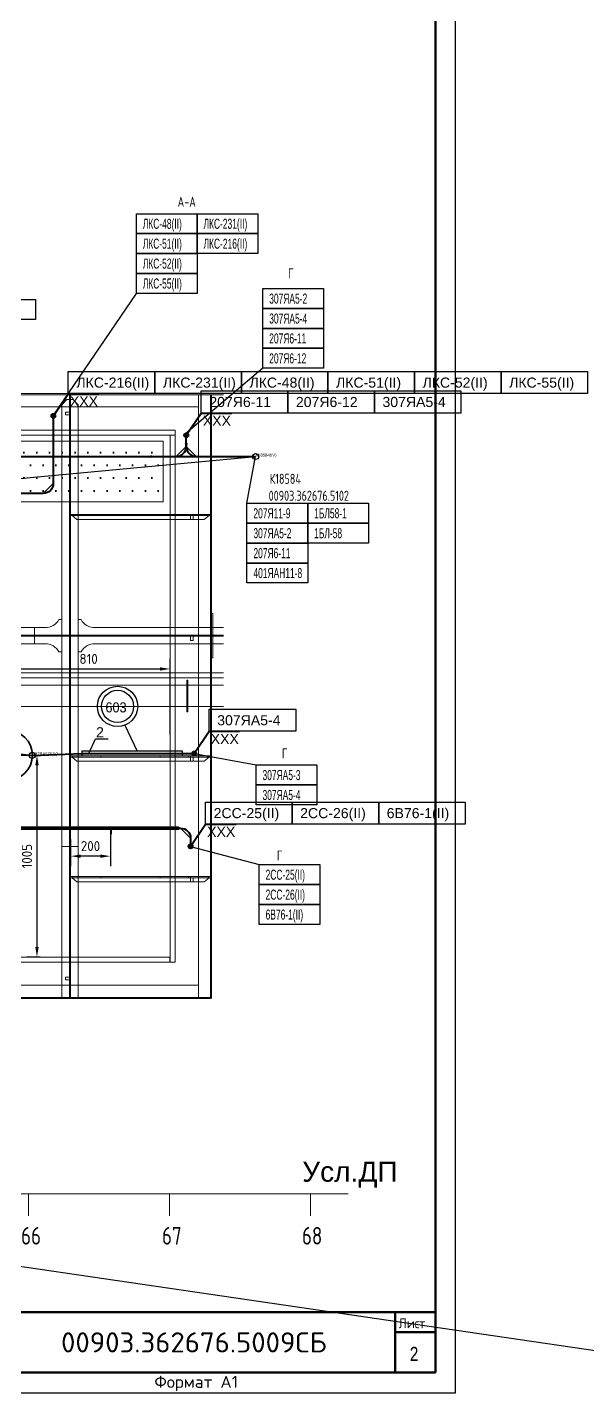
# Model space of a CAD drawing. Header units: millimetres. Extents: x -35117 to 70520, y -28859 to 27816.
# Drawn here: x 1509 to 4293, y -16166 to -9381 of the extents above; entities that cross this region are included whole.
import ezdxf
from ezdxf.enums import TextEntityAlignment as Align

# ---------------------------------------------------------------- set-up
doc = ezdxf.new("R2010")
doc.units = ezdxf.units.MM
for name, color, linetype in [('-1', 7, 'Continuous'), ('-1109', 7, 'Continuous'), ('-1114', 7, 'Continuous'), ('-1513', 7, 'Continuous'), ('CABLE', 6, 'Continuous'), ('DIMENSION', 1, 'Continuous'), ('EQUIPMENT', 7, 'Continuous'), ('FORM', 7, 'Continuous'), ('Kabeli', 7, 'Continuous'), ('KabeliError', 7, 'Continuous'), ('Выноски', 7, 'Continuous'), ('ВыноскиНаПолеЧертежа', 7, 'Continuous'), ('елый', 255, 'Continuous'), ('Насыщение', 7, 'Continuous'), ('ТРАССЫскрытые', 7, 'Continuous'), ('ЭСН', 255, 'Continuous')]:
    doc.layers.add(name, color=color, linetype=linetype)
for name, color, linetype, lineweight in [('FORM1', 4, 'Continuous', 50), ('Hull', 1, 'Continuous', 40), ('Other', 3, 'Continuous', 60), ('TEXT', 3, 'Continuous', 25), ('ТРАССЫ', 7, 'Continuous', 40)]:
    doc.layers.add(name, color=color, linetype=linetype, lineweight=lineweight)
doc.styles.add('MONOTXT', font='monotxt', dxfattribs={"width": 0.8})
doc.styles.add('SIMPLEX', font='simplex.shx', dxfattribs={"width": 0.9, "height": 50})
doc.styles.add('SIMPLEX_SHX0', font='simplex.shx', dxfattribs={"width": 0.85})
doc.styles.get("Standard").update_dxf_attribs({"font": 'arial.ttf'})
doc.styles.add('Standard1', font='simplex.shx', dxfattribs={"height": 2.5})
doc.dimstyles.new('М_20 -1', dxfattribs={"dimscale": 0, "dimtxt": 50, "dimasz": 50, "dimexe": 50, "dimexo": 0, "dimgap": 25, "dimtad": 1, "dimdec": 0, "dimrnd": 5, "dimdsep": 46, "dimtxsty": 'SIMPLEX', "dimcen": 50, "dimclrd": 1, "dimclre": 1, "dimclrt": 3, "dimadec": 0, "dimazin": 0, "dimtfac": 1, "dimtdec": 0, "dimtmove": 0, "dimatfit": 3, "dimfxl": 1, "dimtolj": 1, "dimtzin": 0, "dimarcsym": 0})

# ---------------------------------------------------------------- blocks, each defined once
blk = doc.blocks.new('*D100')
at = {"layer": 'Defpoints', "color": 0, "linetype": 'Continuous'}
for p in [(1724.1, -13415.6), (1921.8, -13390.5), (1724.1, -13499.7)]:
    blk.add_point(p, dxfattribs=at)
at = {"layer": 'DIMENSION', "color": 1, "linetype": 'Continuous', "lineweight": -2}
for p, q in [((1724.1, -13415.6), (1724.1, -13549.7)), ((1921.8, -13390.5), (1921.8, -13549.7)), ((1871.8, -13499.7), (1774.1, -13499.7))]:
    blk.add_line(p, q, dxfattribs=at)
at = {"layer": 'DIMENSION', "color": 1, "linetype": 'Continuous'}
for points in [[(1774.1, -13491.3), (1774.1, -13508), (1724.1, -13499.7)], [(1871.8, -13491.3), (1871.8, -13508), (1921.8, -13499.7)]]:
    blk.add_solid(points, dxfattribs=at)
at = {"layer": 'DIMENSION', "color": 3, "linetype": 'Continuous', "insert": (1822.9, -13449.7), "char_height": 50, "attachment_point": 5, "style": 'SIMPLEX'}
blk.add_mtext('\\A1;200', dxfattribs=at)
blk = doc.blocks.new('*U69')
at = {"layer": 'ЭСН', "lineweight": 30}
blk.add_lwpolyline([(500, -25), (500, 0), (0, 0), (0, -25)], dxfattribs=at)
blk = doc.blocks.new('*D137')
at = {"layer": 'Defpoints', "color": 0, "linetype": 'Continuous'}
for p in [(1409.1, -12998.2), (1557, -14001.2), (1573.5, -14001.2)]:
    blk.add_point(p, dxfattribs=at)
at = {"layer": 'DIMENSION', "color": 1, "linetype": 'Continuous', "lineweight": -2}
for p, q in [((1409.1, -12998.2), (1607, -12998.2)), ((1557, -13048.2), (1557, -13951.2)), ((1573.5, -14001.2), (1507, -14001.2))]:
    blk.add_line(p, q, dxfattribs=at)
at = {"layer": 'DIMENSION', "color": 1, "linetype": 'Continuous'}
for points in [[(1548.7, -13048.2), (1565.3, -13048.2), (1557, -12998.2)], [(1548.7, -13951.2), (1565.3, -13951.2), (1557, -14001.2)]]:
    blk.add_solid(points, dxfattribs=at)
at = {"layer": 'DIMENSION', "color": 3, "linetype": 'Continuous', "insert": (1507, -13499.7), "char_height": 50, "attachment_point": 5, "rotation": 90, "style": 'SIMPLEX'}
blk.add_mtext('\\A1;1005', dxfattribs=at)
blk = doc.blocks.new('*D138')
at = {"layer": 'Defpoints', "color": 0, "linetype": 'Continuous'}
for p in [(2218, -12569.3), (2218, -12895.6), (1409.1, -12998.2)]:
    blk.add_point(p, dxfattribs=at)
at = {"layer": 'DIMENSION', "color": 1, "linetype": 'Continuous', "lineweight": -2}
for p, q in [((1409.1, -12998.2), (1409.1, -12519.3)), ((2218, -12895.6), (2218, -12519.3)), ((1459.1, -12569.3), (2168, -12569.3))]:
    blk.add_line(p, q, dxfattribs=at)
at = {"layer": 'DIMENSION', "color": 1, "linetype": 'Continuous'}
for points in [[(1459.1, -12561), (1459.1, -12577.7), (1409.1, -12569.3)], [(2168, -12561), (2168, -12577.7), (2218, -12569.3)]]:
    blk.add_solid(points, dxfattribs=at)
at = {"layer": 'DIMENSION', "color": 3, "linetype": 'Continuous', "insert": (1813.5, -12519.3), "char_height": 50, "attachment_point": 5, "style": 'SIMPLEX'}
blk.add_mtext('\\A1;810', dxfattribs=at)
blk = doc.blocks.new('*U373')
for p, q in [((0, 0), (74.4, 110.2)), ((74.4, 110.2), (225.6, 110.2))]:
    blk.add_line(p, q)
blk.add_circle((0, 0), 10)
blk.add_circle((0, 0), 10)
for tag, p in [('НАЗВАНИЕ_ПЕРЕХОДА', (86.2, 116.4)), ('СПРАВКА_ПЕРЕХОДА', (82, 47.2))]:
    blk.add_attdef(tag, p, '', height=50)
at = {"flags": 1}
for tag, p in [('ДЛИНА_ПЕРЕХОДА', (104.7, -170.5)), ('СУФИКС', (95, -250.5)), ('ID_перех', (95, -319.4))]:
    blk.add_attdef(tag, p, '', height=50, dxfattribs=at)
blk = doc.blocks.new('*U385')
for p, q in [((0, 0), (74.4, 110.2)), ((74.4, 110.2), (225.6, 110.2))]:
    blk.add_line(p, q)
blk.add_circle((0, 0), 10)
blk.add_circle((0, 0), 10)
for tag, p in [('НАЗВАНИЕ_ПЕРЕХОДА', (86.2, 116.4)), ('СПРАВКА_ПЕРЕХОДА', (82, 47.2))]:
    blk.add_attdef(tag, p, '', height=50)
at = {"flags": 1}
for tag, p in [('ДЛИНА_ПЕРЕХОДА', (104.7, -170.5)), ('СУФИКС', (95, -250.5)), ('ID_перех', (95, -319.4))]:
    blk.add_attdef(tag, p, '', height=50, dxfattribs=at)
blk = doc.blocks.new('*U389')
for p, q in [((0, 0), (74.4, 110.2)), ((74.4, 110.2), (225.6, 110.2))]:
    blk.add_line(p, q)
blk.add_circle((0, 0), 10)
blk.add_circle((0, 0), 10)
for tag, p in [('НАЗВАНИЕ_ПЕРЕХОДА', (86.2, 116.4)), ('СПРАВКА_ПЕРЕХОДА', (82, 47.2))]:
    blk.add_attdef(tag, p, '', height=50)
at = {"flags": 1}
for tag, p in [('ДЛИНА_ПЕРЕХОДА', (104.7, -170.5)), ('СУФИКС', (95, -250.5)), ('ID_перех', (95, -319.4))]:
    blk.add_attdef(tag, p, '', height=50, dxfattribs=at)
blk = doc.blocks.new('*U429')
for p, q in [((0, 0), (74.4, 110.2)), ((74.4, 110.2), (225.6, 110.2))]:
    blk.add_line(p, q)
blk.add_circle((0, 0), 10)
blk.add_circle((0, 0), 10)
for tag, p in [('НАЗВАНИЕ_ПЕРЕХОДА', (86.2, 116.4)), ('СПРАВКА_ПЕРЕХОДА', (82, 47.2))]:
    blk.add_attdef(tag, p, '', height=50)
at = {"flags": 1}
for tag, p in [('ДЛИНА_ПЕРЕХОДА', (104.7, -170.5)), ('СУФИКС', (95, -250.5)), ('ID_перех', (95, -319.4))]:
    blk.add_attdef(tag, p, '', height=50, dxfattribs=at)
blk = doc.blocks.new('*U442')
for p, q in [((0, 0), (32.5, 72.6)), ((32.5, 72.6), (95.6, 72.6)), ((-3.2, 3.2), (3.2, -3.2))]:
    blk.add_line(p, q)
for tag, p in [('НОМЕР_ВЫНОСКИ', (35.6, 80.9)), ('Справочная_информация', (50.6, 19.3))]:
    blk.add_attdef(tag, p, '', height=50)
at = {"flags": 1}
for tag, p in [('ID_Вын', (30.2, -70)), ('СУФИКС', (30.2, -136))]:
    blk.add_attdef(tag, p, '', height=50, dxfattribs=at)

msp = doc.modelspace()

# ---------------------------------------------------------------- hatches: boundary and pattern name
at = {"layer": 'ТРАССЫ'}
h = msp.add_hatch(dxfattribs=at)
h.set_pattern_fill('DOTS', color=6, scale=40)
h.paths.add_polyline_path([(1190.84, -11438.228), (1190.84, -11738.228), (2184.492, -11738.228), (2184.492, -11438.228)])

# ---------------------------------------------------------------- linework, layer by layer
at = {"layer": '-1', "color": 1, "lineweight": 0}
for p, q in [((-3464.463, -15178.045), (3102.933, -15178.045)), ((1515.647, -15178.045), (1515.647, -15287.42)), ((2215.647, -15178.045), (2215.647, -15287.42)), ((2915.647, -15178.045), (2915.647, -15287.42))]:
    msp.add_line(p, q, dxfattribs=at)
at = {"layer": '-1109', "color": 1, "lineweight": 0}
for p, q in [((2409.066, -11801.247), (2319.066, -11801.247)), ((2409.066, -11807.247), (2409.066, -11801.247)), ((2419.066, -11801.247), (2409.066, -11801.247)), ((2419.066, -11807.247), (2419.066, -11801.247)), ((2319.066, -11807.247), (2409.066, -11807.247)), ((2409.066, -11807.247), (2419.066, -11807.247)), ((2319.066, -13601.247), (2319.066, -13607.247)), ((2409.066, -13601.247), (2319.066, -13601.247)), ((2319.066, -13607.247), (2409.066, -13607.247)), ((2409.066, -13607.247), (2409.066, -13601.247)), ((2419.066, -13601.247), (2409.066, -13601.247)), ((2409.066, -13607.247), (2419.066, -13607.247)), ((2419.066, -13607.247), (2419.066, -13601.247)), ((2200.647, -15178.045), (2110.647, -15178.045)), ((2210.647, -15178.045), (2200.647, -15178.045))]:
    msp.add_line(p, q, dxfattribs=at)
msp.add_lwpolyline([(2319.066, -13607.247), (2319.066, -13627.247), (2332.458, -13627.247), (2332.458, -13607.247), (2319.066, -13607.247)], dxfattribs=at)
at = {"layer": '-1114', "color": 4, "lineweight": 0}
for p, q in [((1724.066, -11801.247), (1724.066, -11807.247)), ((1734.066, -11801.247), (1724.066, -11801.247)), ((1734.066, -11801.247), (1734.066, -11807.247)), ((2169.066, -11807.247), (2169.066, -11801.247)), ((2169.066, -11801.247), (2309.066, -11801.247)), ((1724.066, -11807.247), (1734.066, -11807.247)), ((2309.066, -11807.247), (2169.066, -11807.247)), ((2169.066, -13607.247), (2169.066, -13601.247)), ((2169.066, -13601.247), (2309.066, -13601.247)), ((2309.066, -13607.247), (2169.066, -13607.247)), ((2309.066, -13601.247), (2309.066, -13607.247)), ((2309.066, -13601.247), (2319.066, -13601.247)), ((2319.066, -13607.247), (2309.066, -13607.247)), ((2319.066, -13601.247), (2319.066, -13607.247)), ((1525.647, -15178.045), (1515.647, -15178.045)), ((1665.647, -15178.045), (1525.647, -15178.045)), ((1960.647, -15178.045), (2100.647, -15178.045)), ((2100.647, -15178.045), (2110.647, -15178.045))]:
    msp.add_line(p, q, dxfattribs=at)
at = {"layer": '-1513', "color": 34, "lineweight": 0}
for p, q in [((2359.02, -11207.52), (2359.02, -14201.075)), ((2359.02, -14201.075), (2359.02, -11207.52)), ((2359.02, -11207.52), (2419.021, -11207.52)), ((2359.292, -11267.718), (119.151, -11267.718)), ((2359.32, -14141.247), (-3176.02, -14141.247)), ((-3176.02, -14141.247), (2359.32, -14141.247)), ((2359.32, -14141.247), (2359.32, -14201.248)), ((2358.908, -14207.236), (2358.908, -14207.245)), ((2358.908, -14207.245), (2358.908, -14207.236))]:
    msp.add_line(p, q, dxfattribs=at)
msp.add_lwpolyline([(119.151, -11267.718), (491.694, -11267.718), (2359.292, -11267.718)], dxfattribs=at)
msp.add_lwpolyline([(859.829, -13354.496), (2259.829, -13354.496), (2259.829, -13366.496), (859.829, -13366.496)], close=True)
for points in [[(1893.829, -13362.496), (1893.829, -13358.496), (1925.829, -13358.496), (1925.829, -13390.496), (1921.829, -13390.496)], [(1893.829, -13362.496), (1921.829, -13362.496), (1921.829, -13390.496)], [(-2441.487, -14963.295), (5765.419, -16165.54)]]:
    msp.add_lwpolyline(points)
at = {"layer": 'CABLE', "color": 6, "lineweight": 0}
msp.add_lwpolyline([(1190.84, -11438.228), (1190.84, -11738.228), (2184.492, -11738.228), (2184.492, -11438.228), (1190.84, -11438.228)], dxfattribs=at)
at = {"layer": 'CABLE', "color": 2, "linetype": 'Continuous', "lineweight": 50}
for centre in [(1638.105, -11311.92), (2319.961, -13451.247)]:
    msp.add_circle(centre, 8.849, dxfattribs=at)
at = {"layer": 'CABLE', "color": 6, "linetype": 'Continuous', "lineweight": 50}
for centre in [(2298.697, -11408.249), (2337.812, -12989.708)]:
    msp.add_circle(centre, 8.849, dxfattribs=at)
at = {"layer": 'EQUIPMENT', "color": 2, "linetype": 'Continuous', "lineweight": 35}
msp.add_circle((1409.066, -12998.247), 125, dxfattribs=at)
at = {"layer": 'FORM', "color": 7}
msp.add_lwpolyline([(-13163.591, -16165.54), (3636.409, -16165.54), (3636.409, -4285.54), (-13163.591, -4285.54)], close=True, dxfattribs=at)
at = {"layer": 'FORM1'}
for p, q in [((3536.409, -4385.54), (3536.409, -16065.54)), ((-163.591, -15765.54), (3536.409, -15765.54)), ((3336.409, -16065.54), (3336.409, -15765.54)), ((3336.409, -15865.54), (3536.409, -15865.54)), ((-12763.591, -16065.54), (3536.409, -16065.54))]:
    msp.add_line(p, q, dxfattribs=at)
at = {"layer": 'Hull', "color": 86, "linetype": 'Continuous', "lineweight": 20}
for p, q in [((2424.066, -11207.247), (2419.066, -11207.247)), ((2419.066, -11207.247), (2419.066, -12334.247)), ((2424.066, -12334.247), (2424.066, -11207.247)), ((1724.066, -11307.247), (1718.066, -11307.247)), ((1718.066, -11307.247), (1718.066, -11317.247)), ((1724.066, -11317.247), (1718.066, -11317.247)), ((1718.066, -11317.247), (1718.066, -11457.247)), ((1724.066, -11317.247), (1724.066, -11307.247)), ((1724.066, -11457.247), (1724.066, -11317.247)), ((1718.066, -11457.247), (1724.066, -11457.247)), ((1874.066, -11801.247), (1734.066, -11801.247)), ((1874.066, -11807.247), (1874.066, -11801.247)), ((2309.066, -11801.247), (2309.066, -11807.247)), ((2309.066, -11801.247), (2319.066, -11801.247)), ((2319.066, -11801.247), (2319.066, -11807.247)), ((2319.066, -11801.247), (2319.066, -11807.247)), ((1734.066, -11807.247), (1874.066, -11807.247)), ((2319.066, -11807.247), (2309.066, -11807.247)), ((2419.066, -12334.247), (2424.066, -12334.247)), ((2424.066, -12334.247), (2419.066, -12334.247)), ((2419.066, -12334.247), (2419.066, -12336.53)), ((2419.066, -12336.53), (2424.066, -12336.53)), ((2419.066, -12336.53), (2419.066, -12343.034)), ((2419.066, -12343.034), (2424.066, -12343.034)), ((2419.066, -12343.034), (2419.066, -12352.767)), ((2424.066, -12336.53), (2424.066, -12334.247)), ((2424.066, -12343.034), (2424.066, -12336.53)), ((2424.066, -12352.767), (2424.066, -12343.034)), ((1718.066, -12401.247), (1054.067, -12401.247)), ((1054.067, -12407.247), (1718.066, -12407.247)), ((1718.066, -12407.247), (1718.066, -12401.247)), ((1724.066, -12401.247), (1724.066, -12407.247)), ((2484.207, -12401.247), (1724.066, -12401.247)), ((1724.066, -12407.247), (2484.207, -12407.247)), ((2169.066, -12407.247), (2169.066, -12401.247)), ((2169.066, -12401.247), (2309.066, -12401.247)), ((2309.066, -12407.247), (2169.066, -12407.247)), ((2309.066, -12401.247), (2309.066, -12407.247)), ((2309.066, -12401.247), (2319.066, -12401.247)), ((2319.066, -12407.247), (2309.066, -12407.247)), ((2319.066, -12401.247), (2319.066, -12407.247)), ((2389.066, -12401.247), (2319.066, -12401.247)), ((2319.066, -12401.247), (2319.066, -12407.247)), ((2319.066, -12407.247), (2389.066, -12407.247)), ((2389.066, -12407.247), (2389.066, -12401.247)), ((2389.066, -12401.247), (2389.066, -12407.247)), ((2391.349, -12401.247), (2389.066, -12401.247)), ((2389.066, -12407.247), (2391.349, -12407.247)), ((2391.349, -12407.247), (2391.349, -12401.247)), ((2397.854, -12401.247), (2391.349, -12401.247)), ((2391.349, -12407.247), (2397.854, -12407.247)), ((2397.854, -12407.247), (2397.854, -12401.247)), ((2407.586, -12401.247), (2397.854, -12401.247)), ((2397.854, -12407.247), (2407.586, -12407.247)), ((2407.586, -12407.247), (2407.586, -12401.247)), ((2419.066, -12401.247), (2407.586, -12401.247)), ((2407.586, -12407.247), (2419.066, -12407.247)), ((2419.066, -12352.767), (2424.066, -12352.767)), ((2419.066, -12352.767), (2419.066, -12364.247)), ((2419.066, -12364.247), (2424.066, -12364.247)), ((2419.066, -12364.247), (2419.066, -12444.247)), ((2419.066, -12407.247), (2419.066, -12401.247)), ((2424.066, -12364.247), (2424.066, -12352.767)), ((2424.066, -12444.247), (2424.066, -12364.247)), ((2419.066, -12444.247), (2424.066, -12444.247)), ((2419.066, -12444.247), (2419.066, -12455.728)), ((2424.066, -12455.728), (2419.066, -12455.728)), ((2419.066, -12455.728), (2419.066, -12465.46)), ((2424.066, -12465.46), (2419.066, -12465.46)), ((2419.066, -12465.46), (2419.066, -12471.963)), ((2424.066, -12471.963), (2419.066, -12471.963)), ((2419.066, -12471.963), (2419.066, -12474.247)), ((2424.066, -12474.247), (2419.066, -12474.247)), ((2419.066, -12474.247), (2419.066, -12668.747)), ((2419.066, -12474.247), (2424.066, -12474.247)), ((2424.066, -12455.728), (2424.066, -12444.247)), ((2424.066, -12465.46), (2424.066, -12455.728)), ((2424.066, -12471.963), (2424.066, -12465.46)), ((2424.066, -12474.247), (2424.066, -12471.963)), ((2424.066, -12668.747), (2424.066, -12474.247)), ((2419.066, -12668.747), (2424.066, -12668.747)), ((1724.066, -13001.247), (1724.066, -13007.247)), ((1734.066, -13001.247), (1724.066, -13001.247)), ((1724.066, -13007.247), (1734.066, -13007.247)), ((1734.066, -13001.247), (1734.066, -13007.247)), ((1874.066, -13001.247), (1734.066, -13001.247)), ((1734.066, -13007.247), (1874.066, -13007.247)), ((1874.066, -13007.247), (1874.066, -13001.247)), ((2169.066, -13007.247), (2169.066, -13001.247)), ((2169.066, -13001.247), (2309.066, -13001.247)), ((2309.066, -13007.247), (2169.066, -13007.247)), ((2309.066, -13001.247), (2309.066, -13007.247)), ((2309.066, -13001.247), (2319.066, -13001.247)), ((2319.066, -13007.247), (2309.066, -13007.247)), ((2319.066, -13001.247), (2319.066, -13007.247)), ((2409.066, -13001.247), (2319.066, -13001.247)), ((2319.066, -13001.247), (2319.066, -13007.247)), ((2319.066, -13007.247), (2409.066, -13007.247)), ((2409.066, -13007.247), (2409.066, -13001.247)), ((2419.066, -13001.247), (2409.066, -13001.247)), ((2409.066, -13007.247), (2419.066, -13007.247)), ((2419.066, -13007.247), (2419.066, -13001.247)), ((1724.066, -13601.247), (1724.066, -13607.247)), ((1734.066, -13601.247), (1724.066, -13601.247)), ((1724.066, -13607.247), (1734.066, -13607.247)), ((1734.066, -13601.247), (1734.066, -13607.247)), ((1874.066, -13601.247), (1734.066, -13601.247)), ((1734.066, -13607.247), (1874.066, -13607.247)), ((1874.066, -13607.247), (1874.066, -13601.247)), ((1718.066, -13951.247), (1724.066, -13951.247)), ((1718.066, -14091.247), (1718.066, -13951.247)), ((1724.066, -13951.247), (1724.066, -14091.247)), ((1724.066, -14091.247), (1718.066, -14091.247)), ((1718.066, -14101.247), (1718.066, -14091.247)), ((1724.066, -14101.247), (1718.066, -14101.247)), ((1718.066, -14101.247), (1718.066, -14171.247)), ((1724.066, -14101.247), (1718.066, -14101.247)), ((1724.066, -14091.247), (1724.066, -14101.247)), ((1724.066, -14171.247), (1724.066, -14101.247)), ((1718.066, -14171.247), (1724.066, -14171.247)), ((1724.066, -14171.247), (1718.066, -14171.247)), ((1718.066, -14171.247), (1718.066, -14173.531)), ((1718.066, -14173.531), (1724.066, -14173.531)), ((1718.066, -14173.531), (1718.066, -14180.033)), ((1724.066, -14173.531), (1724.066, -14171.247)), ((1724.066, -14180.033), (1724.066, -14173.531)), ((-3180.934, -14207.247), (2419.066, -14207.247)), ((1651.066, -14201.247), (1054.067, -14201.247)), ((1054.067, -14207.247), (1651.066, -14207.247)), ((1651.066, -14207.247), (1651.066, -14201.247)), ((1651.066, -14201.247), (1651.066, -14207.247)), ((1653.349, -14201.247), (1651.066, -14201.247)), ((1653.349, -14207.247), (1653.349, -14201.247)), ((1659.853, -14201.247), (1653.349, -14201.247)), ((1659.853, -14207.247), (1659.853, -14201.247)), ((1669.586, -14201.247), (1659.853, -14201.247)), ((1669.586, -14207.247), (1669.586, -14201.247)), ((1681.066, -14201.247), (1669.586, -14201.247)), ((1681.066, -14201.247), (1681.066, -14207.247)), ((1761.067, -14201.247), (1681.066, -14201.247)), ((1718.066, -14180.033), (1724.066, -14180.033)), ((1718.066, -14180.033), (1718.066, -14189.766)), ((1718.066, -14189.766), (1724.066, -14189.766)), ((1718.066, -14189.766), (1718.066, -14201.247)), ((1718.066, -14201.247), (1724.066, -14201.247)), ((1724.066, -14189.766), (1724.066, -14180.033)), ((1724.066, -14201.247), (1724.066, -14189.766)), ((1761.067, -14201.247), (1761.067, -14207.247)), ((1772.547, -14201.247), (1761.067, -14201.247)), ((1772.547, -14201.247), (1772.547, -14207.247)), ((1782.279, -14201.247), (1772.547, -14201.247)), ((1782.279, -14201.247), (1782.279, -14207.247)), ((1788.783, -14201.247), (1782.279, -14201.247)), ((1788.783, -14201.247), (1788.783, -14207.247)), ((1791.066, -14201.247), (1788.783, -14201.247)), ((1791.066, -14201.247), (1791.066, -14207.247)), ((2419.066, -14201.247), (1791.066, -14201.247)), ((1791.066, -14207.247), (1791.066, -14201.247)), ((2358.908, -14207.236), (2418.908, -14207.236)), ((2419.066, -14207.247), (2419.066, -14201.247))]:
    msp.add_line(p, q, dxfattribs=at)
for points in [[(318.066, -11267.733), (288.426, -11267.732), (2359.246, -11267.748), (2359.121, -14141.216), (-3116.269, -14141.265), (-3116.269, -10157.28), (318.066, -10157.33), (318.066, -10507.331), (-475.325, -10507.348), (-475.325, -10851.537), (318.066, -10851.475), (318.066, -11267.733)], [(119.151, -11207.717), (2359.292, -11207.717), (2359.292, -11267.718)], [(2484.277, -11201.247), (1362.066, -11201.247), (1362.066, -11207.247), (2484.277, -11207.247)], [(1681.066, -11256.247), (1706.066, -11231.247), (1736.067, -11231.247), (1761.067, -11256.247), (1761.067, -13451.247), (1681.066, -13451.247), (1681.066, -11256.247)], [(1718.066, -11206.247), (1718.066, -13301.247), (1724.066, -13301.247), (1724.066, -11206.247), (1718.066, -11206.247)], [(1724.066, -11207.247), (1724.066, -11307.247), (1718.066, -11307.247), (1718.066, -11207.247), (1724.066, -11207.247)], [(2419.021, -11207.52), (2419.021, -14201.075), (2359.02, -14201.075)], [(2424.207, -14207.245), (2424.207, -11207.495), (2484.207, -11207.495)], [(1718.066, -11307.247), (1698.066, -11307.247), (1698.066, -11293.855), (1718.066, -11293.855), (1718.066, -11307.247)], [(1724.066, -11801.247), (2419.066, -11801.247), (2419.066, -11807.247), (1724.066, -11807.247), (1724.066, -11801.247)], [(2411.916, -11807.247), (1731.217, -11807.247), (1755.052, -11827.247), (2388.081, -11827.247), (2411.916, -11807.247)], [(2319.066, -11807.247), (2319.066, -11827.247), (2332.458, -11827.247), (2332.458, -11807.247), (2319.066, -11807.247)], [(2424.066, -12400.247), (2424.066, -12294.247), (2430.066, -12294.247), (2430.066, -12400.247), (2424.066, -12400.247)], [(2424.066, -12294.247), (2424.066, -12514.247), (2430.066, -12514.247), (2430.066, -12294.247), (2424.066, -12294.247)], [(-195.934, -12364.247), (-195.934, -12444.247), (1544.066, -12444.247), (1544.066, -12364.247), (-195.934, -12364.247)], [(2484.207, -12364.247), (1845.348, -12364.247)], [(2319.066, -12407.247), (2319.066, -12427.247), (2332.458, -12427.247), (2332.458, -12407.247), (2319.066, -12407.247)], [(2424.066, -12514.247), (2424.066, -12408.247), (2430.066, -12408.247), (2430.066, -12514.247), (2424.066, -12514.247)], [(2419.066, -13701.247), (2419.066, -12668.747), (2424.066, -12668.747), (2424.066, -13701.247), (2419.066, -13701.247)], [(1724.066, -13001.247), (2419.066, -13001.247), (2419.066, -13007.247), (1724.066, -13007.247), (1724.066, -13001.247)], [(2411.916, -13007.247), (1731.217, -13007.247), (1755.052, -13027.247), (2388.081, -13027.247), (2411.916, -13007.247)], [(2319.066, -13007.247), (2319.066, -13027.247), (2332.458, -13027.247), (2332.458, -13007.247), (2319.066, -13007.247)], [(1718.066, -13301.247), (1718.066, -14207.245)], [(1724.066, -14207.245), (1724.066, -13301.247), (1718.066, -13301.247)], [(1681.066, -13451.247), (1761.067, -13451.247), (1761.067, -14207.245)], [(1681.066, -14207.245), (1681.066, -13451.247)], [(1724.066, -13601.247), (2419.066, -13601.247), (2419.066, -13607.247), (1724.066, -13607.247), (1724.066, -13601.247)], [(2411.916, -13607.247), (1731.217, -13607.247), (1755.052, -13627.247), (2388.081, -13627.247), (2411.916, -13607.247)], [(2419.066, -14207.245), (2419.066, -13701.247), (2424.066, -13701.247), (2424.066, -14207.245)], [(1718.066, -14101.247), (1698.066, -14101.247), (1698.066, -14114.639), (1718.066, -14114.639), (1718.066, -14101.247)], [(2359.32, -14201.248), (-3176.02, -14201.247), (-3176.02, -14141.247)], [(2418.908, -14207.236), (2418.908, -14207.245)]]:
    msp.add_lwpolyline(points, dxfattribs=at)
for points in [[(1544.066, -12364.247), (1544.066, -12444.247), (1596.784, -12444.247, -0.13165335), (1636.784, -12454.965, -0.13165092), (1666.066, -12484.247), (1681.066, -12484.247), (1681.066, -12324.247), (1666.066, -12324.247, -0.13165264), (1636.784, -12353.529, -0.13165335), (1596.784, -12364.247), (1544.066, -12364.247)], [(1845.348, -12364.247, -0.13165335), (1805.349, -12353.529, -0.13165264), (1776.066, -12324.247), (1761.067, -12324.247), (1761.067, -12484.247), (1776.066, -12484.247, -0.13165092), (1805.349, -12454.965, -0.13165335), (1845.348, -12444.247), (2484.207, -12444.247)]]:
    msp.add_lwpolyline(points, format="xyb", dxfattribs=at)
at = {"layer": 'Kabeli', "color": 5}
for points in [[(-1284.697, -10208.955), (-1285.032, -10209.145), (-1285.032, -11647.325), (-1235.032, -11697.325), (503.318, -11697.325), (503.318, -11697.325), (755.511, -11697.325), (1588.105, -11697.325), (1638.105, -11647.325), (1638.105, -11311.92), (1638.439, -11311.73)], [(-1284.697, -10208.955), (-1285.032, -10209.145), (-1285.032, -11647.325), (-1235.032, -11697.325), (503.318, -11697.325), (503.318, -11697.325), (755.511, -11697.325), (1588.105, -11697.325), (1638.105, -11647.325), (1638.105, -11311.92), (1638.439, -11311.73)], [(1638.439, -11311.73), (1638.105, -11311.92), (1638.105, -11647.325), (1588.105, -11697.325), (755.511, -11697.325), (503.318, -11697.325), (503.318, -11697.325), (-1235.032, -11697.325), (-1235.032, -11697.325), (-1335.032, -11697.325), (-1515.958, -11697.325), (-1515.958, -11697.325), (-1803.55, -11697.325), (-2003.55, -11897.325), (-2003.55, -12158.301), (-2003.55, -13290.999), (-1953.55, -13340.999), (-1578.263, -13340.999), (-1528.263, -13390.999), (-1528.263, -14001.247), (-1528.263, -14239.448), (-1528.263, -14239.448)], [(1638.439, -11311.73), (1638.105, -11311.92), (1638.105, -11647.325), (1588.105, -11697.325), (755.511, -11697.325), (503.318, -11697.325), (503.318, -11697.325), (-1235.032, -11697.325), (-1235.032, -11697.325), (-1335.032, -11697.325), (-1515.958, -11697.325), (-1515.958, -11697.325), (-1803.55, -11697.325), (-2003.55, -11897.325), (-2003.55, -12158.301), (-2003.55, -13290.999), (-1953.55, -13340.999), (-1578.263, -13340.999), (-1528.263, -13390.999), (-1528.263, -14001.247), (-1528.263, -14239.448), (-1528.263, -14239.448)], [(755.511, -11697.325), (1588.105, -11697.325), (1638.105, -11647.325), (1638.105, -11311.92), (1638.439, -11311.73)], [(755.511, -11697.325), (1588.105, -11697.325), (1638.105, -11647.325), (1638.105, -11311.92), (1638.439, -11311.73)], [(-1431.753, -12172.225), (-1431.753, -12172.225), (-1335.032, -12172.225), (-1285.032, -12122.225), (-1285.032, -12095.143), (-1285.032, -12095.143), (-1285.032, -11747.325), (-1335.032, -11697.325), (-1335.032, -11697.325), (-1335.032, -11697.325), (-1235.032, -11697.325), (-1235.032, -11697.325), (503.318, -11697.325), (503.318, -11697.325), (755.511, -11697.325), (755.511, -11697.325), (755.511, -11697.325), (805.511, -11747.325), (805.511, -13310.496), (855.511, -13360.496), (2269.961, -13360.496), (2319.961, -13410.496), (2319.961, -13451.247), (2320.295, -13451.057)], [(2320.295, -13451.057), (2319.961, -13451.247), (2319.961, -13410.496), (2269.961, -13360.496), (855.511, -13360.496)], [(855.511, -13360.496), (2269.961, -13360.496), (2319.961, -13410.496), (2319.961, -13451.247), (2320.295, -13451.057)]]:
    msp.add_lwpolyline(points, dxfattribs=at)
at = {"layer": 'Kabeli', "color": 231}
for points in [[(2299.032, -11408.058), (2298.697, -11408.249), (2298.697, -11450.822), (2298.697, -11463.935), (2248.697, -11513.935), (2124.425, -11513.935), (1380.782, -11513.935), (396, -11513.935), (167.901, -11513.935), (167.901, -11513.935), (45.947, -11513.935), (-54.053, -11513.935), (-149.354, -11513.935), (-249.354, -11513.935), (-329.152, -11513.935), (-329.152, -11513.935), (-329.152, -11513.935), (-379.152, -11463.935), (-379.152, -11086.487), (-429.152, -11036.487), (-473.551, -11036.487), (-473.551, -11036.487)], [(1380.782, -11513.935), (2124.425, -11513.935), (2248.697, -11513.935), (2298.697, -11463.935), (2298.697, -11450.822), (2298.697, -11408.249), (2299.032, -11408.058)], [(2299.032, -11408.058), (2298.697, -11408.249), (2298.697, -11450.822), (2298.697, -11450.822), (2298.697, -11463.935), (2348.697, -11513.935), (2359.02, -11513.935), (2359.02, -11513.935), (2643.004, -11513.935), (2643.004, -11513.935)], [(218.235, -14051.057), (217.901, -14051.247), (217.901, -11563.935), (217.901, -11563.935), (267.901, -11513.935), (396, -11513.935), (396, -11513.935), (1380.782, -11513.935), (2124.425, -11513.935), (2124.425, -11513.935), (2359.02, -11513.935), (2643.004, -11513.935), (2643.004, -11513.935)], [(2338.146, -12989.518), (2337.812, -12989.708), (1779.628, -12989.708), (1778.85, -12989.723), (1534.062, -12999.26), (1534.066, -12998.247)]]:
    msp.add_lwpolyline(points, dxfattribs=at)
at = {"layer": 'Kabeli', "color": 2}
for centre in [(1638.105, -11311.92), (1638.105, -11311.92), (2319.961, -13451.247), (2319.961, -13451.247)]:
    msp.add_circle(centre, 4, dxfattribs=at)
at = {"layer": 'Kabeli', "color": 6}
for centre in [(2298.697, -11408.249), (2298.697, -11408.249), (2298.697, -11450.822), (2124.425, -11513.935), (2359.02, -11513.935), (2337.812, -12989.708), (2337.812, -12989.708)]:
    msp.add_circle(centre, 4, dxfattribs=at)
at = {"layer": 'KabeliError', "color": 231}
for points in [[(-5386.639, -12261.815), (2643.004, -11513.935)], [(-5386.639, -12261.815), (1534.066, -12998.247)]]:
    msp.add_lwpolyline(points, dxfattribs=at)
at = {"layer": 'Other', "color": 5, "linetype": 'Continuous', "lineweight": 18}
for p, q in [((2242.802, -11382.903), (438.772, -11382.903)), ((2242.802, -11407.903), (2242.802, -11382.903)), ((2242.803, -11407.903), (2242.803, -11382.903)), ((438.772, -11407.903), (2242.802, -11407.903)), ((2243, -11407.841), (2218, -11407.841)), ((2218, -11407.841), (2218, -14026.203)), ((2243, -14026.203), (2243, -11407.841)), ((2217.803, -14001.237), (-2975.948, -14001.238)), ((-2975.948, -14026.238), (2217.803, -14026.237)), ((2217.803, -14026.237), (2217.803, -14001.237)), ((2217.804, -14026.237), (2217.804, -14001.237)), ((2243, -14026.203), (2218, -14026.203)), ((2218, -14026.205), (2243, -14026.205))]:
    msp.add_line(p, q, dxfattribs=at)
at = {"layer": 'Other', "color": 251, "linetype": 'Continuous', "lineweight": 20}
for p, q in [((2484.207, -12588.403), (-1648.49, -12588.403)), ((2484.207, -12613.403), (-1648.49, -12613.403)), ((1072.874, -12650.788), (2302.053, -12650.788)), ((2302.052, -12625.788), (2302.052, -12781.788)), ((2307.052, -12625.788), (2302.052, -12625.788)), ((2302.052, -12650.788), (2302.052, -12756.788)), ((2484.207, -12650.788), (2302.052, -12650.788)), ((2302.053, -12756.788), (2302.053, -12650.788)), ((2307.052, -12781.788), (2307.052, -12625.788)), ((1072.874, -12756.788), (2302.053, -12756.788)), ((2484.207, -12756.788), (2302.052, -12756.788)), ((2307.052, -12781.788), (2302.052, -12781.788))]:
    msp.add_line(p, q, dxfattribs=at)
at = {"layer": 'Выноски', "color": 1}
for points in [[(2050.764, -10406.26), (2050.764, -10307.26), (2352.401, -10307.26), (2352.401, -10406.26), (2050.764, -10406.26)], [(2352.401, -10406.26), (2352.401, -10307.26), (2654.039, -10307.26), (2654.039, -10406.26), (2352.401, -10406.26)], [(2050.764, -10505.26), (2050.764, -10406.26), (2352.401, -10406.26), (2352.401, -10505.26), (2050.764, -10505.26)], [(2352.401, -10505.26), (2352.401, -10406.26), (2654.039, -10406.26), (2654.039, -10505.26), (2352.401, -10505.26)], [(2050.764, -10604.26), (2050.764, -10505.26), (2352.401, -10505.26), (2352.401, -10604.26), (2050.764, -10604.26)], [(2050.764, -10703.26), (2050.764, -10604.26), (2352.401, -10604.26), (2352.401, -10703.26), (2050.764, -10703.26)], [(1638.105, -11311.92), (2050.764, -10703.26)], [(2678.892, -10778.224), (2678.892, -10679.224), (2980.529, -10679.224), (2980.529, -10778.224), (2678.892, -10778.224)], [(1247.83, -10832.336), (1247.83, -10733.336), (1549.467, -10733.336), (1549.467, -10832.336), (1247.83, -10832.336)], [(2678.892, -10877.224), (2678.892, -10778.224), (2980.529, -10778.224), (2980.529, -10877.224), (2678.892, -10877.224)], [(2678.892, -10976.224), (2678.892, -10877.224), (2980.529, -10877.224), (2980.529, -10976.224), (2678.892, -10976.224)], [(2678.892, -11075.224), (2678.892, -10976.224), (2980.529, -10976.224), (2980.529, -11075.224), (2678.892, -11075.224)], [(2678.892, -11075.224), (2296.941, -11399.576)], [(2600.391, -11745.953), (2643.004, -11513.935)], [(2600.391, -11844.953), (2600.391, -11745.953), (2902.028, -11745.953), (2902.028, -11844.953), (2600.391, -11844.953)], [(2902.028, -11844.953), (2902.028, -11745.953), (3203.666, -11745.953), (3203.666, -11844.953), (2902.028, -11844.953)], [(2600.391, -11943.953), (2600.391, -11844.953), (2902.028, -11844.953), (2902.028, -11943.953), (2600.391, -11943.953)], [(2902.028, -11943.953), (2902.028, -11844.953), (3203.666, -11844.953), (3203.666, -11943.953), (2902.028, -11943.953)], [(2600.391, -12042.953), (2600.391, -11943.953), (2902.028, -11943.953), (2902.028, -12042.953), (2600.391, -12042.953)], [(2600.391, -12141.953), (2600.391, -12042.953), (2902.028, -12042.953), (2902.028, -12141.953), (2600.391, -12141.953)], [(2337.812, -12989.708), (2645.471, -13046.645)], [(2645.471, -13145.645), (2645.471, -13046.645), (2947.109, -13046.645), (2947.109, -13145.645), (2645.471, -13145.645)], [(2645.471, -13244.645), (2645.471, -13145.645), (2947.109, -13145.645), (2947.109, -13244.645), (2645.471, -13244.645)], [(2319.961, -13451.247), (2661.006, -13541.715)], [(2661.006, -13640.715), (2661.006, -13541.715), (2962.644, -13541.715), (2962.644, -13640.715), (2661.006, -13640.715)], [(2661.006, -13739.715), (2661.006, -13640.715), (2962.644, -13640.715), (2962.644, -13739.715), (2661.006, -13739.715)], [(2661.006, -13838.715), (2661.006, -13739.715), (2962.644, -13739.715), (2962.644, -13838.715), (2661.006, -13838.715)]]:
    msp.add_lwpolyline(points, dxfattribs=at)
at = {"layer": 'ВыноскиНаПолеЧертежа', "color": 0}
for points in [[(1712.818, -11091.483), (2142.818, -11091.483), (2142.818, -11201.483), (1712.818, -11201.483)], [(2142.818, -11091.483), (2572.818, -11091.483), (2572.818, -11201.483), (2142.818, -11201.483)], [(2572.818, -11091.483), (3002.818, -11091.483), (3002.818, -11201.483), (2572.818, -11201.483)], [(3002.818, -11091.483), (3432.818, -11091.483), (3432.818, -11201.483), (3002.818, -11201.483)], [(3432.818, -11091.483), (3862.818, -11091.483), (3862.818, -11201.483), (3432.818, -11201.483)], [(3862.818, -11091.483), (4292.818, -11091.483), (4292.818, -11201.483), (3862.818, -11201.483)], [(2373.41, -11187.812), (2803.41, -11187.812), (2803.41, -11297.812), (2373.41, -11297.812)], [(2803.41, -11187.812), (3233.41, -11187.812), (3233.41, -11297.812), (2803.41, -11297.812)], [(3233.41, -11187.812), (3663.41, -11187.812), (3663.41, -11297.812), (3233.41, -11297.812)], [(2412.525, -12769.271), (2842.525, -12769.271), (2842.525, -12879.271), (2412.525, -12879.271)], [(2394.673, -13230.81), (2824.673, -13230.81), (2824.673, -13340.81), (2394.673, -13340.81)], [(2824.673, -13230.81), (3254.673, -13230.81), (3254.673, -13340.81), (2824.673, -13340.81)], [(3254.673, -13230.81), (3684.673, -13230.81), (3684.673, -13340.81), (3254.673, -13340.81)]]:
    msp.add_lwpolyline(points, close=True, dxfattribs=at)
at = {"layer": 'Насыщение', "color": 1}
msp.add_lwpolyline([(1994.11, -12848.38), (2054.372, -12977.208)], dxfattribs=at)
for radius in [100, 80]:
    msp.add_circle((1957.302, -12755.4), radius, dxfattribs=at)
at = {"layer": 'ТРАССЫ', "color": 2, "ltscale": 200}
for points in [[(1638.105, -11311.92), (1638.105, -11647.325, -0.41421356), (1588.105, -11697.325), (503.318, -11697.325)], [(755.511, -11697.325), (755.511, -11697.325, -0.41421356), (805.511, -11747.325), (805.511, -13310.496, 0.41421356), (855.511, -13360.496), (2269.961, -13360.496, -0.41421356), (2319.961, -13410.496), (2319.961, -13451.247)]]:
    msp.add_lwpolyline(points, format="xyb", dxfattribs=at)
at = {"layer": 'ТРАССЫ', "color": 6}
for points in [[(167.901, -11513.935), (2248.697, -11513.935, 0.41421356), (2298.697, -11463.935), (2298.697, -11408.249)], [(2298.697, -11450.822), (2298.697, -11463.935, 0.41421356), (2348.697, -11513.935), (2359.02, -11513.935)], [(1534.062, -12999.26), (1778.85, -12989.723, -0.00973507), (1779.628, -12989.708), (2337.812, -12989.708)]]:
    msp.add_lwpolyline(points, format="xyb", dxfattribs=at)
msp.add_lwpolyline([(2124.425, -11513.935), (2643.004, -11513.935)], dxfattribs=at)
at = {"layer": 'ТРАССЫскрытые', "color": 6}
for centre in [(2643.004, -11513.935), (1534.066, -12998.247)]:
    msp.add_circle(centre, 15, dxfattribs=at)

# ---------------------------------------------------------------- block references
at = {"layer": 'Выноски'}
ref = msp.add_blockref('*U442', (1815.101, -12989.708), dxfattribs=at)
ref.add_attrib('НОМЕР_ВЫНОСКИ', '2', (1850.676, -12908.854), dxfattribs={"layer": '0', "height": 50})
at = {"layer": 'ТРАССЫ'}
ref = msp.add_blockref('*U429', (1638.439, -11311.73), dxfattribs=at)
ref.add_attrib('СПРАВКА_ПЕРЕХОДА', 'ХХХ', (1720.472, -11264.514), dxfattribs={"layer": '0', "height": 50})
ref = msp.add_blockref('*U373', (2299.032, -11408.058), dxfattribs=at)
ref.add_attrib('СПРАВКА_ПЕРЕХОДА', 'ХХХ', (2381.064, -11360.842), dxfattribs={"layer": '0', "height": 50})
ref = msp.add_blockref('*U385', (2338.146, -12989.518), dxfattribs=at)
ref.add_attrib('СПРАВКА_ПЕРЕХОДА', 'ХХХ', (2420.178, -12942.302), dxfattribs={"layer": '0', "height": 50})
ref = msp.add_blockref('*U389', (2320.295, -13451.057), dxfattribs=at)
ref.add_attrib('СПРАВКА_ПЕРЕХОДА', 'ХХХ', (2402.327, -13403.841), dxfattribs={"layer": '0', "height": 50})
at = {"layer": 'ЭСН'}
msp.add_blockref('*U69', (1779.239, -12977.208), dxfattribs=at)

# ---------------------------------------------------------------- texts
at = {"color": 4}
msp.add_text('Усл.ДП', height=100, dxfattribs=at).set_placement((2874.932, -15117.241))
at = {"ltscale": 7, "style": 'Standard1', "width": 0.75}
for s, p in [('66', (1478.209, -15429.608)), ('67', (2178.209, -15429.608)), ('68', (2873.506, -15429.608))]:
    msp.add_text(s, height=87.5, dxfattribs=at).set_placement(p)
at = {"layer": 'FORM', "color": 3, "style": 'Standard1', "width": 0.7}
for s, p in [('А-А', (2255.815, -10273.317)), ('Г', (2804.392, -10628.658)), ('К18584', (2713.061, -11649.723)), ('00903.362676.5102', (2707.971, -11733.797)), ('Г', (2773.934, -13014.303)), ('Г', (2748.931, -13521.559))]:
    msp.add_text(s, height=50, dxfattribs=at).set_placement(p)
at = {"layer": 'FORM', "style": 'Standard1'}
msp.add_text('Формат А1', height=60, dxfattribs=at).set_placement((2140.409, -16141.54))
at = {"layer": 'FORM', "color": 3, "lineweight": 25, "style": 'Standard1'}
msp.add_attdef('00903.362676.5009СБ', text='ХХХХХХ.ХХХХХХ.ХХХ-ХХ', height=100, dxfattribs=at).set_placement((2336.409, -15965.54), align=Align.CENTER)
at = {"layer": 'TEXT', "color": 7, "style": 'MONOTXT', "width": 0.75}
msp.add_text('2', height=70, dxfattribs=at).set_placement((3407.65, -16007.681))
at = {"layer": 'Выноски', "color": 3, "width": 0.6}
for s, p in [('ЛКС-48(II)', (2082.764, -10382.26)), ('ЛКС-231(II)', (2384.401, -10382.26)), ('ЛКС-51(II)', (2082.764, -10481.26)), ('ЛКС-216(II)', (2384.401, -10481.26)), ('ЛКС-52(II)', (2082.764, -10580.26)), ('ЛКС-55(II)', (2082.764, -10679.26)), ('307ЯА5-2', (2710.892, -10754.224)), ('307ЯА5-4', (2710.892, -10853.224)), ('207Я6-11', (2710.892, -10952.224)), ('207Я6-12', (2710.892, -11051.224)), ('207Я11-9', (2632.391, -11820.953)), ('1БЛ58-1', (2934.028, -11820.953)), ('307ЯА5-2', (2632.391, -11919.953)), ('1БЛ-58', (2934.028, -11919.953)), ('207Я6-11', (2632.391, -12018.953)), ('401ЯАН11-8', (2632.391, -12117.953)), ('307ЯА5-3', (2677.471, -13121.645)), ('307ЯА5-4', (2677.471, -13220.645)), ('2СС-25(II)', (2693.006, -13616.715)), ('2СС-26(II)', (2693.006, -13715.715)), ('6В76-1(II)', (2693.006, -13814.715))]:
    msp.add_text(s, height=50, dxfattribs=at).set_placement(p)
at = {"layer": 'ВыноскиНаПолеЧертежа', "color": 0}
for s, p in [('ЛКС-216(II)', (1752.818, -11171.483)), ('ЛКС-231(II)', (2182.818, -11171.483)), ('ЛКС-48(II)', (2612.818, -11171.483)), ('ЛКС-51(II)', (3042.818, -11171.483)), ('ЛКС-52(II)', (3472.818, -11171.483)), ('ЛКС-55(II)', (3902.818, -11171.483)), ('207Я6-11', (2413.41, -11267.812)), ('207Я6-12', (2843.41, -11267.812)), ('307ЯА5-4', (3273.41, -11267.812)), ('307ЯА5-4', (2452.525, -12849.271)), ('2СС-25(II)', (2434.673, -13310.81)), ('2СС-26(II)', (2864.673, -13310.81)), ('6В76-1(II)', (3294.673, -13310.81))]:
    msp.add_text(s, height=50, dxfattribs=at).set_placement(p)
at = {"layer": 'елый', "color": 0, "linetype": 'Continuous', "style": 'SIMPLEX_SHX0', "width": 0.85}
msp.add_text('Лист', height=49.5289, dxfattribs=at).set_placement((3354.154, -15845.201))
at = {"layer": 'Насыщение', "color": 3, "width": 0.9}
msp.add_text('603', height=50, dxfattribs=at).set_placement((1897.302, -12785.4))
at = {"layer": 'ТРАССЫскрытые', "color": 6}
for s, p in [('К18584(IV)', (2643.004, -11513.935)), ('307ЯА5/3(IV)', (1534.066, -12998.247))]:
    msp.add_text(s, height=15, dxfattribs=at).set_placement(p)

# ---------------------------------------------------------------- dimensions: what is measured, and where the dimension line sits
at = {"layer": 'DIMENSION', "color": 1, "linetype": 'Continuous'}
for base, p1, p2, picture, middle in [((2218, -12569.329), (1409.066, -12998.247), (2218, -12895.589), '*D138', (1813.533, -12519.329)), ((1724.066, -13499.67), (1921.829, -13390.496), (1724.066, -13415.609), '*D100', (1822.948, -13449.67))]:
    dim = msp.add_linear_dim(base=base, p1=p1, p2=p2, dimstyle='М_20 -1', override={"dimscale": 1}, dxfattribs=at)
    dim.commit()
    dim.dimension.update_dxf_attribs({"geometry": picture, "text_midpoint": middle})
dim = msp.add_linear_dim(base=(1557.006, -14001.237), p1=(1409.066, -12998.247), p2=(1573.52, -14001.237), angle=90, dimstyle='М_20 -1', override={"dimscale": 1}, dxfattribs=at)
dim.commit()
dim.dimension.update_dxf_attribs({"geometry": '*D137', "text_midpoint": (1507.006, -13499.742)})

doc.saveas('drawing.dxf')
